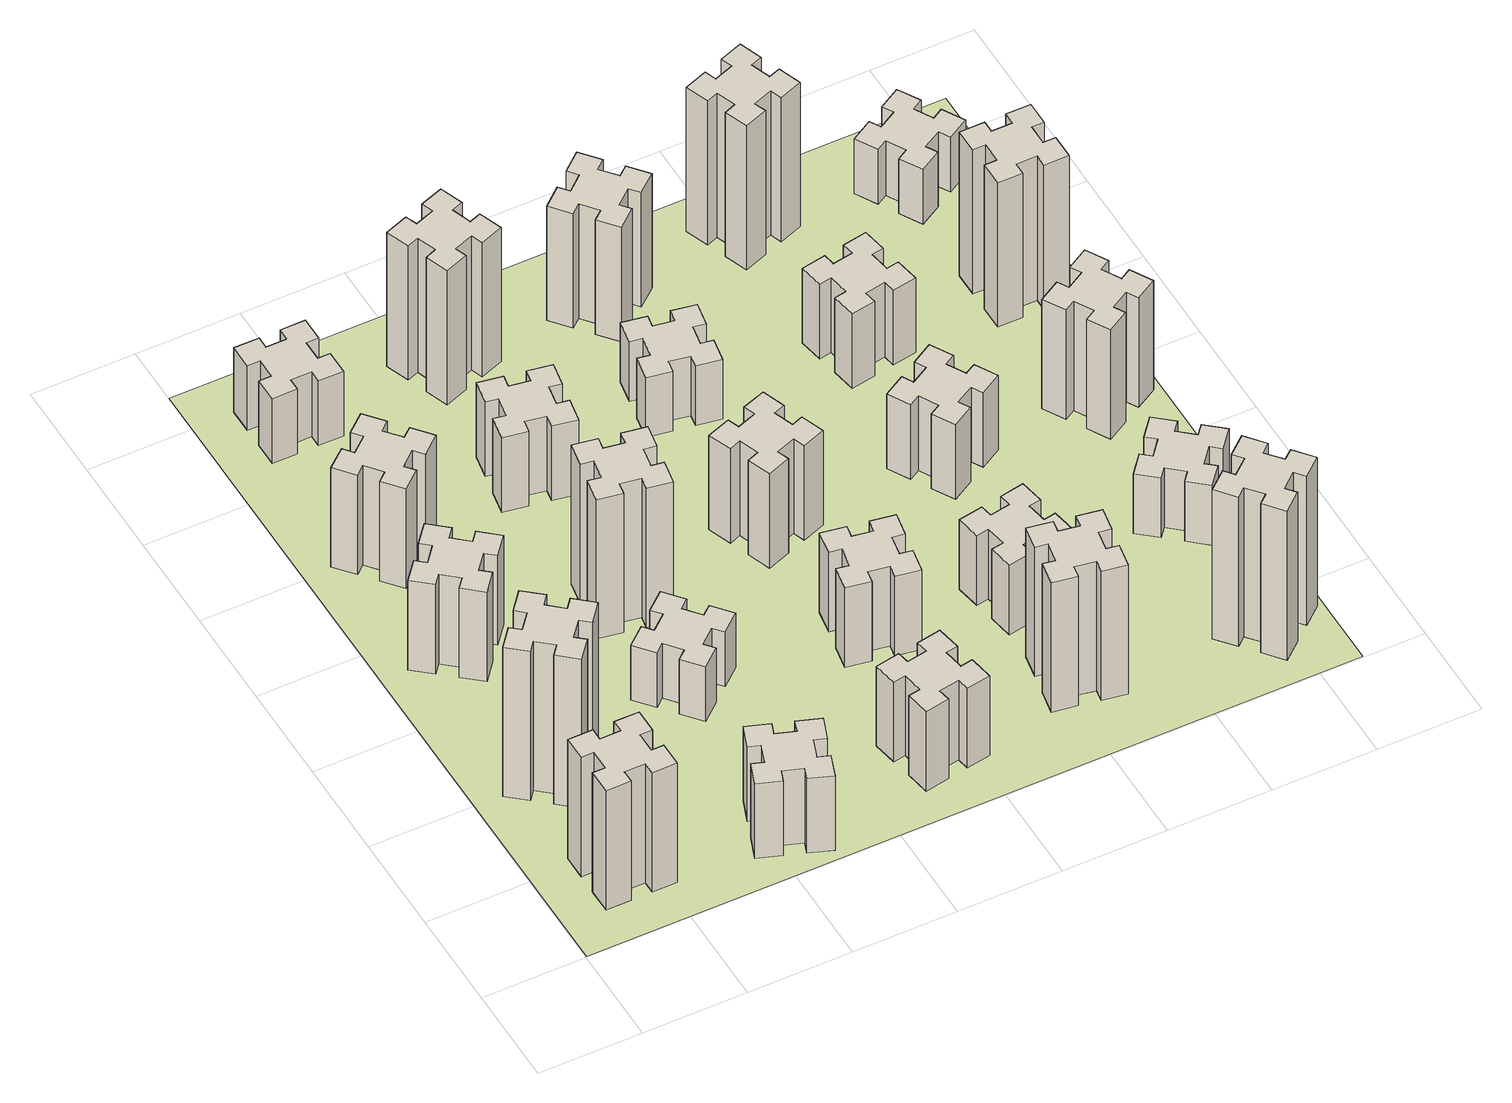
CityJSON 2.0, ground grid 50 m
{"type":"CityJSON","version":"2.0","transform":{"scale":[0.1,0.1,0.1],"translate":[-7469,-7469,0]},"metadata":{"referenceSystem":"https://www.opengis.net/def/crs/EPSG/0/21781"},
"CityObjects":{
"building1":{"type":"Building","attributes":{"class":"1000","function":"1000","usage":"1000","yearOfConstruction":2016,"roofType":"1000","measuredHeight":72,"storeysAboveGround":30,"storeysBelowGround":0},"geometry":[{"type":"Solid","lod":"1","boundaries":[[[[0,1,2,3,4,5,6,7,8,9,10,11,12,13,14,15,16,17,18,19]],[[17,16,20,21]],[[16,15,22,20]],[[15,14,23,22]],[[14,13,24,23]],[[13,12,25,24]],[[12,11,26,25]],[[11,10,27,26]],[[10,9,28,27]],[[9,8,29,28]],[[8,7,30,29]],[[7,6,31,30]],[[6,5,32,31]],[[5,4,33,32]],[[4,3,34,33]],[[3,2,35,34]],[[2,1,36,35]],[[1,0,37,36]],[[0,19,38,37]],[[19,18,39,38]],[[18,17,21,39]],[[24,25,26,27,28,29,30,31,32,33,34,35,36,37,38,39,21,20,22,23]]]]}]},
"building2":{"type":"Building","attributes":{"class":"1000","function":"1000","usage":"1000","yearOfConstruction":2016,"roofType":"1000","measuredHeight":90,"storeysAboveGround":30,"storeysBelowGround":0},"geometry":[{"type":"Solid","lod":"1","boundaries":[[[[40,41,42,43,44,45,46,47,48,49,50,51,52,53,54,55,56,57,58,59]],[[57,56,60,61]],[[56,55,62,60]],[[55,54,63,62]],[[54,53,64,63]],[[53,52,65,64]],[[52,51,66,65]],[[51,50,67,66]],[[50,49,68,67]],[[49,48,69,68]],[[48,47,70,69]],[[47,46,71,70]],[[46,45,72,71]],[[45,44,73,72]],[[44,43,74,73]],[[43,42,75,74]],[[42,41,76,75]],[[41,40,77,76]],[[40,59,78,77]],[[59,58,79,78]],[[58,57,61,79]],[[64,65,66,67,68,69,70,71,72,73,74,75,76,77,78,79,61,60,62,63]]]]}]},
"building3":{"type":"Building","attributes":{"class":"1000","function":"1000","usage":"1000","yearOfConstruction":2016,"roofType":"1000","measuredHeight":54,"storeysAboveGround":30,"storeysBelowGround":0},"geometry":[{"type":"Solid","lod":"1","boundaries":[[[[80,81,82,83,84,85,86,87,88,89,90,91,92,93,94,95,96,97,98,99]],[[97,96,100,101]],[[96,95,102,100]],[[95,94,103,102]],[[94,93,104,103]],[[93,92,105,104]],[[92,91,106,105]],[[91,90,107,106]],[[90,89,108,107]],[[89,88,109,108]],[[88,87,110,109]],[[87,86,111,110]],[[86,85,112,111]],[[85,84,113,112]],[[84,83,114,113]],[[83,82,115,114]],[[82,81,116,115]],[[81,80,117,116]],[[80,99,118,117]],[[99,98,119,118]],[[98,97,101,119]],[[104,105,106,107,108,109,110,111,112,113,114,115,116,117,118,119,101,100,102,103]]]]}]},
"building4":{"type":"Building","attributes":{"class":"1000","function":"1000","usage":"1000","yearOfConstruction":2016,"roofType":"1000","measuredHeight":60,"storeysAboveGround":30,"storeysBelowGround":0},"geometry":[{"type":"Solid","lod":"1","boundaries":[[[[120,121,122,123,124,125,126,127,128,129,130,131,132,133,134,135,136,137,138,139]],[[137,136,140,141]],[[136,135,142,140]],[[135,134,143,142]],[[134,133,144,143]],[[133,132,145,144]],[[132,131,146,145]],[[131,130,147,146]],[[130,129,148,147]],[[129,128,149,148]],[[128,127,150,149]],[[127,126,151,150]],[[126,125,152,151]],[[125,124,153,152]],[[124,123,154,153]],[[123,122,155,154]],[[122,121,156,155]],[[121,120,157,156]],[[120,139,158,157]],[[139,138,159,158]],[[138,137,141,159]],[[144,145,146,147,148,149,150,151,152,153,154,155,156,157,158,159,141,140,142,143]]]]}]},
"building5":{"type":"Building","attributes":{"class":"1000","function":"1000","usage":"1000","yearOfConstruction":2016,"roofType":"1000","measuredHeight":45,"storeysAboveGround":30,"storeysBelowGround":0},"geometry":[{"type":"Solid","lod":"1","boundaries":[[[[160,161,162,163,164,165,166,167,168,169,170,171,172,173,174,175,176,177,178,179]],[[177,176,180,181]],[[176,175,182,180]],[[175,174,183,182]],[[174,173,184,183]],[[173,172,185,184]],[[172,171,186,185]],[[171,170,187,186]],[[170,169,188,187]],[[169,168,189,188]],[[168,167,190,189]],[[167,166,191,190]],[[166,165,192,191]],[[165,164,193,192]],[[164,163,194,193]],[[163,162,195,194]],[[162,161,196,195]],[[161,160,197,196]],[[160,179,198,197]],[[179,178,199,198]],[[178,177,181,199]],[[184,185,186,187,188,189,190,191,192,193,194,195,196,197,198,199,181,180,182,183]]]]}]},
"building6":{"type":"Building","attributes":{"class":"1000","function":"1000","usage":"1000","yearOfConstruction":2016,"roofType":"1000","measuredHeight":39,"storeysAboveGround":30,"storeysBelowGround":0},"geometry":[{"type":"Solid","lod":"1","boundaries":[[[[200,201,202,203,204,205,206,207,208,209,210,211,212,213,214,215,216,217,218,219]],[[217,216,220,221]],[[216,215,222,220]],[[215,214,223,222]],[[214,213,224,223]],[[213,212,225,224]],[[212,211,226,225]],[[211,210,227,226]],[[210,209,228,227]],[[209,208,229,228]],[[208,207,230,229]],[[207,206,231,230]],[[206,205,232,231]],[[205,204,233,232]],[[204,203,234,233]],[[203,202,235,234]],[[202,201,236,235]],[[201,200,237,236]],[[200,219,238,237]],[[219,218,239,238]],[[218,217,221,239]],[[224,225,226,227,228,229,230,231,232,233,234,235,236,237,238,239,221,220,222,223]]]]}]},
"building7":{"type":"Building","attributes":{"class":"1000","function":"1000","usage":"1000","yearOfConstruction":2016,"roofType":"1000","measuredHeight":33,"storeysAboveGround":30,"storeysBelowGround":0},"geometry":[{"type":"Solid","lod":"1","boundaries":[[[[240,241,242,243,244,245,246,247,248,249,250,251,252,253,254,255,256,257,258,259]],[[257,256,260,261]],[[256,255,262,260]],[[255,254,263,262]],[[254,253,264,263]],[[253,252,265,264]],[[252,251,266,265]],[[251,250,267,266]],[[250,249,268,267]],[[249,248,269,268]],[[248,247,270,269]],[[247,246,271,270]],[[246,245,272,271]],[[245,244,273,272]],[[244,243,274,273]],[[243,242,275,274]],[[242,241,276,275]],[[241,240,277,276]],[[240,259,278,277]],[[259,258,279,278]],[[258,257,261,279]],[[264,265,266,267,268,269,270,271,272,273,274,275,276,277,278,279,261,260,262,263]]]]}]},
"building8":{"type":"Building","attributes":{"class":"1000","function":"1000","usage":"1000","yearOfConstruction":2016,"roofType":"1000","measuredHeight":84,"storeysAboveGround":30,"storeysBelowGround":0},"geometry":[{"type":"Solid","lod":"1","boundaries":[[[[280,281,282,283,284,285,286,287,288,289,290,291,292,293,294,295,296,297,298,299]],[[297,296,300,301]],[[296,295,302,300]],[[295,294,303,302]],[[294,293,304,303]],[[293,292,305,304]],[[292,291,306,305]],[[291,290,307,306]],[[290,289,308,307]],[[289,288,309,308]],[[288,287,310,309]],[[287,286,311,310]],[[286,285,312,311]],[[285,284,313,312]],[[284,283,314,313]],[[283,282,315,314]],[[282,281,316,315]],[[281,280,317,316]],[[280,299,318,317]],[[299,298,319,318]],[[298,297,301,319]],[[304,305,306,307,308,309,310,311,312,313,314,315,316,317,318,319,301,300,302,303]]]]}]},
"building9":{"type":"Building","attributes":{"class":"1000","function":"1000","usage":"1000","yearOfConstruction":2016,"roofType":"1000","measuredHeight":45,"storeysAboveGround":30,"storeysBelowGround":0},"geometry":[{"type":"Solid","lod":"1","boundaries":[[[[320,321,322,323,324,325,326,327,328,329,330,331,332,333,334,335,336,337,338,339]],[[337,336,340,341]],[[336,335,342,340]],[[335,334,343,342]],[[334,333,344,343]],[[333,332,345,344]],[[332,331,346,345]],[[331,330,347,346]],[[330,329,348,347]],[[329,328,349,348]],[[328,327,350,349]],[[327,326,351,350]],[[326,325,352,351]],[[325,324,353,352]],[[324,323,354,353]],[[323,322,355,354]],[[322,321,356,355]],[[321,320,357,356]],[[320,339,358,357]],[[339,338,359,358]],[[338,337,341,359]],[[344,345,346,347,348,349,350,351,352,353,354,355,356,357,358,359,341,340,342,343]]]]}]},
"building10":{"type":"Building","attributes":{"class":"1000","function":"1000","usage":"1000","yearOfConstruction":2016,"roofType":"1000","measuredHeight":48,"storeysAboveGround":30,"storeysBelowGround":0},"geometry":[{"type":"Solid","lod":"1","boundaries":[[[[360,361,362,363,364,365,366,367,368,369,370,371,372,373,374,375,376,377,378,379]],[[377,376,380,381]],[[376,375,382,380]],[[375,374,383,382]],[[374,373,384,383]],[[373,372,385,384]],[[372,371,386,385]],[[371,370,387,386]],[[370,369,388,387]],[[369,368,389,388]],[[368,367,390,389]],[[367,366,391,390]],[[366,365,392,391]],[[365,364,393,392]],[[364,363,394,393]],[[363,362,395,394]],[[362,361,396,395]],[[361,360,397,396]],[[360,379,398,397]],[[379,378,399,398]],[[378,377,381,399]],[[384,385,386,387,388,389,390,391,392,393,394,395,396,397,398,399,381,380,382,383]]]]}]},
"building11":{"type":"Building","attributes":{"class":"1000","function":"1000","usage":"1000","yearOfConstruction":2016,"roofType":"1000","measuredHeight":81,"storeysAboveGround":30,"storeysBelowGround":0},"geometry":[{"type":"Solid","lod":"1","boundaries":[[[[400,401,402,403,404,405,406,407,408,409,410,411,412,413,414,415,416,417,418,419]],[[417,416,420,421]],[[416,415,422,420]],[[415,414,423,422]],[[414,413,424,423]],[[413,412,425,424]],[[412,411,426,425]],[[411,410,427,426]],[[410,409,428,427]],[[409,408,429,428]],[[408,407,430,429]],[[407,406,431,430]],[[406,405,432,431]],[[405,404,433,432]],[[404,403,434,433]],[[403,402,435,434]],[[402,401,436,435]],[[401,400,437,436]],[[400,419,438,437]],[[419,418,439,438]],[[418,417,421,439]],[[424,425,426,427,428,429,430,431,432,433,434,435,436,437,438,439,421,420,422,423]]]]}]},
"building12":{"type":"Building","attributes":{"class":"1000","function":"1000","usage":"1000","yearOfConstruction":2016,"roofType":"1000","measuredHeight":48,"storeysAboveGround":30,"storeysBelowGround":0},"geometry":[{"type":"Solid","lod":"1","boundaries":[[[[440,441,442,443,444,445,446,447,448,449,450,451,452,453,454,455,456,457,458,459]],[[457,456,460,461]],[[456,455,462,460]],[[455,454,463,462]],[[454,453,464,463]],[[453,452,465,464]],[[452,451,466,465]],[[451,450,467,466]],[[450,449,468,467]],[[449,448,469,468]],[[448,447,470,469]],[[447,446,471,470]],[[446,445,472,471]],[[445,444,473,472]],[[444,443,474,473]],[[443,442,475,474]],[[442,441,476,475]],[[441,440,477,476]],[[440,459,478,477]],[[459,458,479,478]],[[458,457,461,479]],[[464,465,466,467,468,469,470,471,472,473,474,475,476,477,478,479,461,460,462,463]]]]}]},
"building13":{"type":"Building","attributes":{"class":"1000","function":"1000","usage":"1000","yearOfConstruction":2016,"roofType":"1000","measuredHeight":57,"storeysAboveGround":30,"storeysBelowGround":0},"geometry":[{"type":"Solid","lod":"1","boundaries":[[[[480,481,482,483,484,485,486,487,488,489,490,491,492,493,494,495,496,497,498,499]],[[497,496,500,501]],[[496,495,502,500]],[[495,494,503,502]],[[494,493,504,503]],[[493,492,505,504]],[[492,491,506,505]],[[491,490,507,506]],[[490,489,508,507]],[[489,488,509,508]],[[488,487,510,509]],[[487,486,511,510]],[[486,485,512,511]],[[485,484,513,512]],[[484,483,514,513]],[[483,482,515,514]],[[482,481,516,515]],[[481,480,517,516]],[[480,499,518,517]],[[499,498,519,518]],[[498,497,501,519]],[[504,505,506,507,508,509,510,511,512,513,514,515,516,517,518,519,501,500,502,503]]]]}]},
"building14":{"type":"Building","attributes":{"class":"1000","function":"1000","usage":"1000","yearOfConstruction":2016,"roofType":"1000","measuredHeight":36,"storeysAboveGround":30,"storeysBelowGround":0},"geometry":[{"type":"Solid","lod":"1","boundaries":[[[[520,521,522,523,524,525,526,527,528,529,530,531,532,533,534,535,536,537,538,539]],[[537,536,540,541]],[[536,535,542,540]],[[535,534,543,542]],[[534,533,544,543]],[[533,532,545,544]],[[532,531,546,545]],[[531,530,547,546]],[[530,529,548,547]],[[529,528,549,548]],[[528,527,550,549]],[[527,526,551,550]],[[526,525,552,551]],[[525,524,553,552]],[[524,523,554,553]],[[523,522,555,554]],[[522,521,556,555]],[[521,520,557,556]],[[520,539,558,557]],[[539,538,559,558]],[[538,537,541,559]],[[544,545,546,547,548,549,550,551,552,553,554,555,556,557,558,559,541,540,542,543]]]]}]},
"building15":{"type":"Building","attributes":{"class":"1000","function":"1000","usage":"1000","yearOfConstruction":2016,"roofType":"1000","measuredHeight":78,"storeysAboveGround":30,"storeysBelowGround":0},"geometry":[{"type":"Solid","lod":"1","boundaries":[[[[560,561,562,563,564,565,566,567,568,569,570,571,572,573,574,575,576,577,578,579]],[[577,576,580,581]],[[576,575,582,580]],[[575,574,583,582]],[[574,573,584,583]],[[573,572,585,584]],[[572,571,586,585]],[[571,570,587,586]],[[570,569,588,587]],[[569,568,589,588]],[[568,567,590,589]],[[567,566,591,590]],[[566,565,592,591]],[[565,564,593,592]],[[564,563,594,593]],[[563,562,595,594]],[[562,561,596,595]],[[561,560,597,596]],[[560,579,598,597]],[[579,578,599,598]],[[578,577,581,599]],[[584,585,586,587,588,589,590,591,592,593,594,595,596,597,598,599,581,580,582,583]]]]}]},
"building16":{"type":"Building","attributes":{"class":"1000","function":"1000","usage":"1000","yearOfConstruction":2016,"roofType":"1000","measuredHeight":69,"storeysAboveGround":30,"storeysBelowGround":0},"geometry":[{"type":"Solid","lod":"1","boundaries":[[[[600,601,602,603,604,605,606,607,608,609,610,611,612,613,614,615,616,617,618,619]],[[617,616,620,621]],[[616,615,622,620]],[[615,614,623,622]],[[614,613,624,623]],[[613,612,625,624]],[[612,611,626,625]],[[611,610,627,626]],[[610,609,628,627]],[[609,608,629,628]],[[608,607,630,629]],[[607,606,631,630]],[[606,605,632,631]],[[605,604,633,632]],[[604,603,634,633]],[[603,602,635,634]],[[602,601,636,635]],[[601,600,637,636]],[[600,619,638,637]],[[619,618,639,638]],[[618,617,621,639]],[[624,625,626,627,628,629,630,631,632,633,634,635,636,637,638,639,621,620,622,623]]]]}]},
"building17":{"type":"Building","attributes":{"class":"1000","function":"1000","usage":"1000","yearOfConstruction":2016,"roofType":"1000","measuredHeight":42,"storeysAboveGround":30,"storeysBelowGround":0},"geometry":[{"type":"Solid","lod":"1","boundaries":[[[[640,641,642,643,644,645,646,647,648,649,650,651,652,653,654,655,656,657,658,659]],[[657,656,660,661]],[[656,655,662,660]],[[655,654,663,662]],[[654,653,664,663]],[[653,652,665,664]],[[652,651,666,665]],[[651,650,667,666]],[[650,649,668,667]],[[649,648,669,668]],[[648,647,670,669]],[[647,646,671,670]],[[646,645,672,671]],[[645,644,673,672]],[[644,643,674,673]],[[643,642,675,674]],[[642,641,676,675]],[[641,640,677,676]],[[640,659,678,677]],[[659,658,679,678]],[[658,657,661,679]],[[664,665,666,667,668,669,670,671,672,673,674,675,676,677,678,679,661,660,662,663]]]]}]},
"building18":{"type":"Building","attributes":{"class":"1000","function":"1000","usage":"1000","yearOfConstruction":2016,"roofType":"1000","measuredHeight":45,"storeysAboveGround":30,"storeysBelowGround":0},"geometry":[{"type":"Solid","lod":"1","boundaries":[[[[680,681,682,683,684,685,686,687,688,689,690,691,692,693,694,695,696,697,698,699]],[[697,696,700,701]],[[696,695,702,700]],[[695,694,703,702]],[[694,693,704,703]],[[693,692,705,704]],[[692,691,706,705]],[[691,690,707,706]],[[690,689,708,707]],[[689,688,709,708]],[[688,687,710,709]],[[687,686,711,710]],[[686,685,712,711]],[[685,684,713,712]],[[684,683,714,713]],[[683,682,715,714]],[[682,681,716,715]],[[681,680,717,716]],[[680,699,718,717]],[[699,698,719,718]],[[698,697,701,719]],[[704,705,706,707,708,709,710,711,712,713,714,715,716,717,718,719,701,700,702,703]]]]}]},
"building19":{"type":"Building","attributes":{"class":"1000","function":"1000","usage":"1000","yearOfConstruction":2016,"roofType":"1000","measuredHeight":45,"storeysAboveGround":30,"storeysBelowGround":0},"geometry":[{"type":"Solid","lod":"1","boundaries":[[[[720,721,722,723,724,725,726,727,728,729,730,731,732,733,734,735,736,737,738,739]],[[737,736,740,741]],[[736,735,742,740]],[[735,734,743,742]],[[734,733,744,743]],[[733,732,745,744]],[[732,731,746,745]],[[731,730,747,746]],[[730,729,748,747]],[[729,728,749,748]],[[728,727,750,749]],[[727,726,751,750]],[[726,725,752,751]],[[725,724,753,752]],[[724,723,754,753]],[[723,722,755,754]],[[722,721,756,755]],[[721,720,757,756]],[[720,739,758,757]],[[739,738,759,758]],[[738,737,741,759]],[[744,745,746,747,748,749,750,751,752,753,754,755,756,757,758,759,741,740,742,743]]]]}]},
"building20":{"type":"Building","attributes":{"class":"1000","function":"1000","usage":"1000","yearOfConstruction":2016,"roofType":"1000","measuredHeight":90,"storeysAboveGround":30,"storeysBelowGround":0},"geometry":[{"type":"Solid","lod":"1","boundaries":[[[[760,761,762,763,764,765,766,767,768,769,770,771,772,773,774,775,776,777,778,779]],[[777,776,780,781]],[[776,775,782,780]],[[775,774,783,782]],[[774,773,784,783]],[[773,772,785,784]],[[772,771,786,785]],[[771,770,787,786]],[[770,769,788,787]],[[769,768,789,788]],[[768,767,790,789]],[[767,766,791,790]],[[766,765,792,791]],[[765,764,793,792]],[[764,763,794,793]],[[763,762,795,794]],[[762,761,796,795]],[[761,760,797,796]],[[760,779,798,797]],[[779,778,799,798]],[[778,777,781,799]],[[784,785,786,787,788,789,790,791,792,793,794,795,796,797,798,799,781,780,782,783]]]]}]},
"building21":{"type":"Building","attributes":{"class":"1000","function":"1000","usage":"1000","yearOfConstruction":2016,"roofType":"1000","measuredHeight":87,"storeysAboveGround":30,"storeysBelowGround":0},"geometry":[{"type":"Solid","lod":"1","boundaries":[[[[800,801,802,803,804,805,806,807,808,809,810,811,812,813,814,815,816,817,818,819]],[[817,816,820,821]],[[816,815,822,820]],[[815,814,823,822]],[[814,813,824,823]],[[813,812,825,824]],[[812,811,826,825]],[[811,810,827,826]],[[810,809,828,827]],[[809,808,829,828]],[[808,807,830,829]],[[807,806,831,830]],[[806,805,832,831]],[[805,804,833,832]],[[804,803,834,833]],[[803,802,835,834]],[[802,801,836,835]],[[801,800,837,836]],[[800,819,838,837]],[[819,818,839,838]],[[818,817,821,839]],[[824,825,826,827,828,829,830,831,832,833,834,835,836,837,838,839,821,820,822,823]]]]}]},
"building22":{"type":"Building","attributes":{"class":"1000","function":"1000","usage":"1000","yearOfConstruction":2016,"roofType":"1000","measuredHeight":36,"storeysAboveGround":30,"storeysBelowGround":0},"geometry":[{"type":"Solid","lod":"1","boundaries":[[[[840,841,842,843,844,845,846,847,848,849,850,851,852,853,854,855,856,857,858,859]],[[857,856,860,861]],[[856,855,862,860]],[[855,854,863,862]],[[854,853,864,863]],[[853,852,865,864]],[[852,851,866,865]],[[851,850,867,866]],[[850,849,868,867]],[[849,848,869,868]],[[848,847,870,869]],[[847,846,871,870]],[[846,845,872,871]],[[845,844,873,872]],[[844,843,874,873]],[[843,842,875,874]],[[842,841,876,875]],[[841,840,877,876]],[[840,859,878,877]],[[859,858,879,878]],[[858,857,861,879]],[[864,865,866,867,868,869,870,871,872,873,874,875,876,877,878,879,861,860,862,863]]]]}]},
"building23":{"type":"Building","attributes":{"class":"1000","function":"1000","usage":"1000","yearOfConstruction":2016,"roofType":"1000","measuredHeight":66,"storeysAboveGround":30,"storeysBelowGround":0},"geometry":[{"type":"Solid","lod":"1","boundaries":[[[[880,881,882,883,884,885,886,887,888,889,890,891,892,893,894,895,896,897,898,899]],[[897,896,900,901]],[[896,895,902,900]],[[895,894,903,902]],[[894,893,904,903]],[[893,892,905,904]],[[892,891,906,905]],[[891,890,907,906]],[[890,889,908,907]],[[889,888,909,908]],[[888,887,910,909]],[[887,886,911,910]],[[886,885,912,911]],[[885,884,913,912]],[[884,883,914,913]],[[883,882,915,914]],[[882,881,916,915]],[[881,880,917,916]],[[880,899,918,917]],[[899,898,919,918]],[[898,897,901,919]],[[904,905,906,907,908,909,910,911,912,913,914,915,916,917,918,919,901,900,902,903]]]]}]},
"building24":{"type":"Building","attributes":{"class":"1000","function":"1000","usage":"1000","yearOfConstruction":2016,"roofType":"1000","measuredHeight":87,"storeysAboveGround":30,"storeysBelowGround":0},"geometry":[{"type":"Solid","lod":"1","boundaries":[[[[920,921,922,923,924,925,926,927,928,929,930,931,932,933,934,935,936,937,938,939]],[[937,936,940,941]],[[936,935,942,940]],[[935,934,943,942]],[[934,933,944,943]],[[933,932,945,944]],[[932,931,946,945]],[[931,930,947,946]],[[930,929,948,947]],[[929,928,949,948]],[[928,927,950,949]],[[927,926,951,950]],[[926,925,952,951]],[[925,924,953,952]],[[924,923,954,953]],[[923,922,955,954]],[[922,921,956,955]],[[921,920,957,956]],[[920,939,958,957]],[[939,938,959,958]],[[938,937,941,959]],[[944,945,946,947,948,949,950,951,952,953,954,955,956,957,958,959,941,940,942,943]]]]}]},
"building25":{"type":"Building","attributes":{"class":"1000","function":"1000","usage":"1000","yearOfConstruction":2016,"roofType":"1000","measuredHeight":33,"storeysAboveGround":30,"storeysBelowGround":0},"geometry":[{"type":"Solid","lod":"1","boundaries":[[[[960,961,962,963,964,965,966,967,968,969,970,971,972,973,974,975,976,977,978,979]],[[977,976,980,981]],[[976,975,982,980]],[[975,974,983,982]],[[974,973,984,983]],[[973,972,985,984]],[[972,971,986,985]],[[971,970,987,986]],[[970,969,988,987]],[[969,968,989,988]],[[968,967,990,989]],[[967,966,991,990]],[[966,965,992,991]],[[965,964,993,992]],[[964,963,994,993]],[[963,962,995,994]],[[962,961,996,995]],[[961,960,997,996]],[[960,979,998,997]],[[979,978,999,998]],[[978,977,981,999]],[[984,985,986,987,988,989,990,991,992,993,994,995,996,997,998,999,981,980,982,983]]]]}]},
"landuse1":{"type":"LandUse","attributes":{"name":"plot1","function":"1010"},"geometry":[{"type":"MultiSurface","lod":"1","boundaries":[[[1000,1001,1002,1003]]]}]}
},
"vertices":[
[325,265,0],[425,265,0],[425,205,0],[545,205,0],[545,325,0],[485,325,0],[485,425,0],[545,425,0],[545,545,0],[425,545,0],[425,485,0],[325,485,0],[325,545,0],[205,545,0],[205,425,0],[265,425,0],[265,325,0],[205,325,0],[205,205,0],[325,205,0],[265,325,720],[205,325,720],[265,425,720],[205,425,720],[205,545,720],[325,545,720],[325,485,720],[425,485,720],[425,545,720],[545,545,720],[545,425,720],[485,425,720],[485,325,720],[545,325,720],[545,205,720],[425,205,720],[425,265,720],[325,265,720],[325,205,720],[205,205,720],
[484,1067,0],[408,1132,0],[446,1178,0],[354,1255,0],[277,1163,0],[323,1124,0],[259,1048,0],[213,1086,0],[136,994,0],[228,917,0],[266,963,0],[343,899,0],[304,853,0],[396,776,0],[473,868,0],[427,906,0],[492,983,0],[538,944,0],[615,1036,0],[523,1113,0],[492,983,900],[538,944,900],[427,906,900],[473,868,900],[396,776,900],[304,853,900],[343,899,900],[266,963,900],[228,917,900],[136,994,900],[213,1086,900],[259,1048,900],[323,1124,900],[277,1163,900],[354,1255,900],[446,1178,900],[408,1132,900],[484,1067,900],[523,1113,900],[615,1036,900],
[484,1907,0],[408,1972,0],[446,2018,0],[354,2095,0],[277,2003,0],[323,1964,0],[259,1888,0],[213,1926,0],[136,1834,0],[228,1757,0],[266,1803,0],[343,1739,0],[304,1693,0],[396,1616,0],[473,1708,0],[427,1746,0],[492,1823,0],[538,1784,0],[615,1876,0],[523,1953,0],[492,1823,540],[538,1784,540],[427,1746,540],[473,1708,540],[396,1616,540],[304,1693,540],[343,1739,540],[266,1803,540],[228,1757,540],[136,1834,540],[213,1926,540],[259,1888,540],[323,1964,540],[277,2003,540],[354,2095,540],[446,2018,540],[408,1972,540],[484,1907,540],[523,1953,540],[615,1876,540],
[492,2528,0],[427,2604,0],[473,2643,0],[396,2735,0],[304,2658,0],[343,2612,0],[266,2547,0],[228,2593,0],[136,2516,0],[213,2424,0],[259,2463,0],[323,2386,0],[277,2348,0],[354,2256,0],[446,2333,0],[408,2379,0],[484,2443,0],[523,2397,0],[615,2474,0],[538,2566,0],[484,2443,600],[523,2397,600],[408,2379,600],[446,2333,600],[354,2256,600],[277,2348,600],[323,2386,600],[259,2463,600],[213,2424,600],[136,2516,600],[228,2593,600],[266,2547,600],[343,2612,600],[304,2658,600],[396,2735,600],[473,2643,600],[427,2604,600],[492,2528,600],[538,2566,600],[615,2474,600],
[1200,362,0],[1106,396,0],[1127,452,0],[1014,493,0],[973,380,0],[1029,360,0],[995,266,0],[939,287,0],[897,174,0],[1010,133,0],[1031,189,0],[1125,155,0],[1104,99,0],[1217,57,0],[1258,170,0],[1202,191,0],[1236,285,0],[1292,264,0],[1333,377,0],[1220,418,0],[1236,285,450],[1292,264,450],[1202,191,450],[1258,170,450],[1217,57,450],[1104,99,450],[1125,155,450],[1031,189,450],[1010,133,450],[897,174,450],[939,287,450],[995,266,450],[1029,360,450],[973,380,450],[1014,493,450],[1127,452,450],[1106,396,450],[1200,362,450],[1220,418,450],[1333,377,450],
[265,3385,0],[265,3285,0],[205,3285,0],[205,3165,0],[325,3165,0],[325,3225,0],[425,3225,0],[425,3165,0],[545,3165,0],[545,3285,0],[485,3285,0],[485,3385,0],[545,3385,0],[545,3505,0],[425,3505,0],[425,3445,0],[325,3445,0],[325,3505,0],[205,3505,0],[205,3385,0],[325,3445,390],[325,3505,390],[425,3445,390],[425,3505,390],[545,3505,390],[545,3385,390],[485,3385,390],[485,3285,390],[545,3285,390],[545,3165,390],[425,3165,390],[425,3225,390],[325,3225,390],[325,3165,390],[205,3165,390],[205,3285,390],[265,3285,390],[265,3385,390],[205,3385,390],[205,3505,390],
[1083,1332,0],[1006,1267,0],[968,1313,0],[876,1236,0],[953,1144,0],[999,1183,0],[1063,1106,0],[1017,1068,0],[1094,976,0],[1186,1053,0],[1148,1099,0],[1224,1163,0],[1263,1117,0],[1355,1194,0],[1278,1286,0],[1232,1248,0],[1167,1324,0],[1213,1363,0],[1136,1455,0],[1044,1378,0],[1167,1324,330],[1213,1363,330],[1232,1248,330],[1278,1286,330],[1355,1194,330],[1263,1117,330],[1224,1163,330],[1148,1099,330],[1186,1053,330],[1094,976,330],[1017,1068,330],[1063,1106,330],[999,1183,330],[953,1144,330],[876,1236,330],[968,1313,330],[1006,1267,330],[1083,1332,330],[1044,1378,330],[1136,1455,330],
[1047,1656,0],[1145,1638,0],[1135,1579,0],[1253,1558,0],[1274,1677,0],[1215,1687,0],[1232,1785,0],[1291,1775,0],[1312,1893,0],[1194,1914,0],[1184,1855,0],[1085,1872,0],[1096,1931,0],[977,1952,0],[957,1834,0],[1016,1824,0],[998,1725,0],[939,1736,0],[918,1617,0],[1037,1597,0],[998,1725,840],[939,1736,840],[1016,1824,840],[957,1834,840],[977,1952,840],[1096,1931,840],[1085,1872,840],[1184,1855,840],[1194,1914,840],[1312,1893,840],[1291,1775,840],[1232,1785,840],[1215,1687,840],[1274,1677,840],[1253,1558,840],[1135,1579,840],[1145,1638,840],[1047,1656,840],[1037,1597,840],[918,1617,840],
[1016,2664,0],[998,2565,0],[939,2576,0],[918,2457,0],[1037,2437,0],[1047,2496,0],[1145,2478,0],[1135,2419,0],[1253,2398,0],[1274,2517,0],[1215,2527,0],[1232,2625,0],[1291,2615,0],[1312,2733,0],[1194,2754,0],[1184,2695,0],[1085,2712,0],[1096,2771,0],[977,2792,0],[957,2674,0],[1085,2712,450],[1096,2771,450],[1184,2695,450],[1194,2754,450],[1312,2733,450],[1291,2615,450],[1232,2625,450],[1215,2527,450],[1274,2517,450],[1253,2398,450],[1135,2419,450],[1145,2478,450],[1047,2496,450],[1037,2437,450],[918,2457,450],[939,2576,450],[998,2565,450],[1016,2664,450],[957,2674,450],[977,2792,450],
[1738,405,0],[1756,307,0],[1697,297,0],[1717,178,0],[1836,199,0],[1825,258,0],[1924,276,0],[1934,217,0],[2052,237,0],[2031,356,0],[1972,345,0],[1955,444,0],[2014,454,0],[1993,572,0],[1875,551,0],[1885,492,0],[1787,475,0],[1777,534,0],[1658,513,0],[1679,395,0],[1787,475,480],[1777,534,480],[1885,492,480],[1875,551,480],[1993,572,480],[2014,454,480],[1955,444,480],[1972,345,480],[2031,356,480],[2052,237,480],[1934,217,480],[1924,276,480],[1825,258,480],[1836,199,480],[1717,178,480],[1697,297,480],[1756,307,480],[1738,405,480],[1679,395,480],[1658,513,480],
[1106,3215,0],[1200,3249,0],[1220,3193,0],[1333,3234,0],[1292,3347,0],[1236,3326,0],[1202,3420,0],[1258,3440,0],[1217,3553,0],[1104,3512,0],[1125,3456,0],[1031,3422,0],[1010,3478,0],[897,3437,0],[939,3324,0],[995,3345,0],[1029,3251,0],[973,3230,0],[1014,3117,0],[1127,3159,0],[1029,3251,810],[973,3230,810],[995,3345,810],[939,3324,810],[897,3437,810],[1010,3478,810],[1031,3422,810],[1125,3456,810],[1104,3512,810],[1217,3553,810],[1258,3440,810],[1202,3420,810],[1236,3326,810],[1292,3347,810],[1333,3234,810],[1220,3193,810],[1200,3249,810],[1106,3215,810],[1127,3159,810],[1014,3117,810],
[2055,1047,0],[2072,1145,0],[2131,1135,0],[2152,1253,0],[2034,1274,0],[2024,1215,0],[1925,1232,0],[1936,1291,0],[1817,1312,0],[1797,1194,0],[1856,1184,0],[1838,1085,0],[1779,1096,0],[1758,977,0],[1877,957,0],[1887,1016,0],[1985,998,0],[1975,939,0],[2093,918,0],[2114,1037,0],[1985,998,480],[1975,939,480],[1887,1016,480],[1877,957,480],[1758,977,480],[1779,1096,480],[1838,1085,480],[1856,1184,480],[1797,1194,480],[1817,1312,480],[1936,1291,480],[1925,1232,480],[2024,1215,480],[2034,1274,480],[2152,1253,480],[2131,1135,480],[2072,1145,480],[2055,1047,480],[2114,1037,480],[2093,918,480],
[1846,1735,0],[1940,1769,0],[1960,1713,0],[2073,1754,0],[2032,1867,0],[1976,1846,0],[1942,1940,0],[1998,1960,0],[1957,2073,0],[1844,2032,0],[1865,1976,0],[1771,1942,0],[1750,1998,0],[1637,1957,0],[1679,1844,0],[1735,1865,0],[1769,1771,0],[1713,1750,0],[1754,1637,0],[1867,1679,0],[1769,1771,570],[1713,1750,570],[1735,1865,570],[1679,1844,570],[1637,1957,570],[1750,1998,570],[1771,1942,570],[1865,1976,570],[1844,2032,570],[1957,2073,570],[1998,1960,570],[1942,1940,570],[1976,1846,570],[2032,1867,570],[2073,1754,570],[1960,1713,570],[1940,1769,570],[1846,1735,570],[1867,1679,570],[1754,1637,570],
[1756,2764,0],[1738,2665,0],[1679,2676,0],[1658,2557,0],[1777,2537,0],[1787,2596,0],[1885,2578,0],[1875,2519,0],[1993,2498,0],[2014,2617,0],[1955,2627,0],[1972,2725,0],[2031,2715,0],[2052,2833,0],[1934,2854,0],[1924,2795,0],[1825,2812,0],[1836,2871,0],[1717,2892,0],[1697,2774,0],[1825,2812,360],[1836,2871,360],[1924,2795,360],[1934,2854,360],[2052,2833,360],[2031,2715,360],[1972,2725,360],[1955,2627,360],[2014,2617,360],[1993,2498,360],[1875,2519,360],[1885,2578,360],[1787,2596,360],[1777,2537,360],[1658,2557,360],[1679,2676,360],[1738,2665,360],[1756,2764,360],[1697,2774,360],[1717,2892,360],
[2496,544,0],[2478,445,0],[2419,456,0],[2398,337,0],[2517,317,0],[2527,376,0],[2625,358,0],[2615,299,0],[2733,278,0],[2754,397,0],[2695,407,0],[2712,505,0],[2771,495,0],[2792,613,0],[2674,634,0],[2664,575,0],[2565,592,0],[2576,651,0],[2457,672,0],[2437,554,0],[2565,592,780],[2576,651,780],[2664,575,780],[2674,634,780],[2792,613,780],[2771,495,780],[2712,505,780],[2695,407,780],[2754,397,780],[2733,278,780],[2615,299,780],[2625,358,780],[2527,376,780],[2517,317,780],[2398,337,780],[2419,456,780],[2478,445,780],[2496,544,780],[2437,554,780],[2457,672,780],
[1888,3219,0],[1964,3283,0],[2003,3237,0],[2095,3314,0],[2018,3406,0],[1972,3368,0],[1907,3444,0],[1953,3483,0],[1876,3575,0],[1784,3498,0],[1823,3452,0],[1746,3387,0],[1708,3433,0],[1616,3356,0],[1693,3264,0],[1739,3303,0],[1803,3226,0],[1757,3188,0],[1834,3096,0],[1926,3173,0],[1803,3226,690],[1757,3188,690],[1739,3303,690],[1693,3264,690],[1616,3356,690],[1708,3433,690],[1746,3387,690],[1823,3452,690],[1784,3498,690],[1876,3575,690],[1953,3483,690],[1907,3444,690],[1972,3368,690],[2018,3406,690],[2095,3314,690],[2003,3237,690],[1964,3283,690],[1888,3219,690],[1926,3173,690],[1834,3096,690],
[2625,1132,0],[2527,1115,0],[2517,1174,0],[2398,1153,0],[2419,1035,0],[2478,1045,0],[2496,947,0],[2437,937,0],[2457,818,0],[2576,839,0],[2565,898,0],[2664,916,0],[2674,857,0],[2792,877,0],[2771,996,0],[2712,985,0],[2695,1084,0],[2754,1094,0],[2733,1212,0],[2615,1191,0],[2695,1084,420],[2754,1094,420],[2712,985,420],[2771,996,420],[2792,877,420],[2674,857,420],[2664,916,420],[2565,898,420],[2576,839,420],[2457,818,420],[2437,937,420],[2496,947,420],[2478,1045,420],[2419,1035,420],[2398,1153,420],[2517,1174,420],[2527,1115,420],[2625,1132,420],[2615,1191,420],[2733,1212,420],
[2575,1844,0],[2625,1757,0],[2573,1727,0],[2633,1623,0],[2737,1683,0],[2707,1735,0],[2794,1785,0],[2824,1733,0],[2928,1793,0],[2868,1897,0],[2816,1867,0],[2766,1954,0],[2818,1984,0],[2758,2088,0],[2654,2028,0],[2684,1976,0],[2597,1926,0],[2567,1978,0],[2463,1918,0],[2523,1814,0],[2597,1926,450],[2567,1978,450],[2684,1976,450],[2654,2028,450],[2758,2088,450],[2818,1984,450],[2766,1954,450],[2816,1867,450],[2868,1897,450],[2928,1793,450],[2824,1733,450],[2794,1785,450],[2707,1735,450],[2737,1683,450],[2633,1623,450],[2573,1727,450],[2625,1757,450],[2575,1844,450],[2523,1814,450],[2463,1918,450],
[2665,2478,0],[2764,2496,0],[2774,2437,0],[2892,2457,0],[2871,2576,0],[2812,2565,0],[2795,2664,0],[2854,2674,0],[2833,2792,0],[2715,2771,0],[2725,2712,0],[2627,2695,0],[2617,2754,0],[2498,2733,0],[2519,2615,0],[2578,2625,0],[2596,2527,0],[2537,2517,0],[2557,2398,0],[2676,2419,0],[2596,2527,450],[2537,2517,450],[2578,2625,450],[2519,2615,450],[2498,2733,450],[2617,2754,450],[2627,2695,450],[2725,2712,450],[2715,2771,450],[2833,2792,450],[2854,2674,450],[2795,2664,450],[2812,2565,450],[2871,2576,450],[2892,2457,450],[2774,2437,450],[2764,2496,450],[2665,2478,450],[2676,2419,450],[2557,2398,450],
[3468,259,0],[3544,323,0],[3583,277,0],[3675,354,0],[3598,446,0],[3552,408,0],[3487,484,0],[3533,523,0],[3456,615,0],[3364,538,0],[3403,492,0],[3326,427,0],[3288,473,0],[3196,396,0],[3273,304,0],[3319,343,0],[3383,266,0],[3337,228,0],[3414,136,0],[3506,213,0],[3383,266,900],[3337,228,900],[3319,343,900],[3273,304,900],[3196,396,900],[3288,473,900],[3326,427,900],[3403,492,900],[3364,538,900],[3456,615,900],[3533,523,900],[3487,484,900],[3552,408,900],[3598,446,900],[3675,354,900],[3583,277,900],[3544,323,900],[3468,259,900],[3506,213,900],[3414,136,900],
[2716,3426,0],[2682,3520,0],[2738,3540,0],[2697,3653,0],[2584,3612,0],[2605,3556,0],[2511,3522,0],[2490,3578,0],[2377,3537,0],[2419,3424,0],[2475,3445,0],[2509,3351,0],[2453,3330,0],[2494,3217,0],[2607,3259,0],[2586,3315,0],[2680,3349,0],[2700,3293,0],[2813,3334,0],[2772,3447,0],[2680,3349,870],[2700,3293,870],[2586,3315,870],[2607,3259,870],[2494,3217,870],[2453,3330,870],[2509,3351,870],[2475,3445,870],[2419,3424,870],[2377,3537,870],[2490,3578,870],[2511,3522,870],[2605,3556,870],[2584,3612,870],[2697,3653,870],[2738,3540,870],[2682,3520,870],[2716,3426,870],[2772,3447,870],[2813,3334,870],
[3487,1006,0],[3552,1083,0],[3598,1044,0],[3675,1136,0],[3583,1213,0],[3544,1167,0],[3468,1232,0],[3506,1278,0],[3414,1355,0],[3337,1263,0],[3383,1224,0],[3319,1148,0],[3273,1186,0],[3196,1094,0],[3288,1017,0],[3326,1063,0],[3403,999,0],[3364,953,0],[3456,876,0],[3533,968,0],[3403,999,360],[3364,953,360],[3326,1063,360],[3288,1017,360],[3196,1094,360],[3273,1186,360],[3319,1148,360],[3383,1224,360],[3337,1263,360],[3414,1355,360],[3506,1278,360],[3468,1232,360],[3544,1167,360],[3583,1213,360],[3675,1136,360],[3598,1044,360],[3552,1083,360],[3487,1006,360],[3533,968,360],[3456,876,360],
[3556,1867,0],[3506,1954,0],[3558,1984,0],[3498,2088,0],[3394,2028,0],[3424,1976,0],[3337,1926,0],[3307,1978,0],[3203,1918,0],[3263,1814,0],[3315,1844,0],[3365,1757,0],[3313,1727,0],[3373,1623,0],[3477,1683,0],[3447,1735,0],[3534,1785,0],[3564,1733,0],[3668,1793,0],[3608,1897,0],[3534,1785,660],[3564,1733,660],[3447,1735,660],[3477,1683,660],[3373,1623,660],[3313,1727,660],[3365,1757,660],[3315,1844,660],[3263,1814,660],[3203,1918,660],[3307,1978,660],[3337,1926,660],[3424,1976,660],[3394,2028,660],[3498,2088,660],[3558,1984,660],[3506,1954,660],[3556,1867,660],[3608,1897,660],[3668,1793,660],
[3485,2705,0],[3385,2705,0],[3385,2765,0],[3265,2765,0],[3265,2645,0],[3325,2645,0],[3325,2545,0],[3265,2545,0],[3265,2425,0],[3385,2425,0],[3385,2485,0],[3485,2485,0],[3485,2425,0],[3605,2425,0],[3605,2545,0],[3545,2545,0],[3545,2645,0],[3605,2645,0],[3605,2765,0],[3485,2765,0],[3545,2645,870],[3605,2645,870],[3545,2545,870],[3605,2545,870],[3605,2425,870],[3485,2425,870],[3485,2485,870],[3385,2485,870],[3385,2425,870],[3265,2425,870],[3265,2545,870],[3325,2545,870],[3325,2645,870],[3265,2645,870],[3265,2765,870],[3385,2765,870],[3385,2705,870],[3485,2705,870],[3485,2765,870],[3605,2765,870],
[3347,3215,0],[3434,3265,0],[3464,3213,0],[3568,3273,0],[3508,3377,0],[3456,3347,0],[3406,3434,0],[3458,3464,0],[3398,3568,0],[3294,3508,0],[3324,3456,0],[3237,3406,0],[3207,3458,0],[3103,3398,0],[3163,3294,0],[3215,3324,0],[3265,3237,0],[3213,3207,0],[3273,3103,0],[3377,3163,0],[3265,3237,330],[3213,3207,330],[3215,3324,330],[3163,3294,330],[3103,3398,330],[3207,3458,330],[3237,3406,330],[3324,3456,330],[3294,3508,330],[3398,3568,330],[3458,3464,330],[3406,3434,330],[3456,3347,330],[3508,3377,330],[3568,3273,330],[3464,3213,330],[3434,3265,330],[3347,3215,330],[3377,3163,330],[3273,3103,330],
[5,3705,0],[3705,3705,0],[3705,5,0],[5,5,0]
]}
